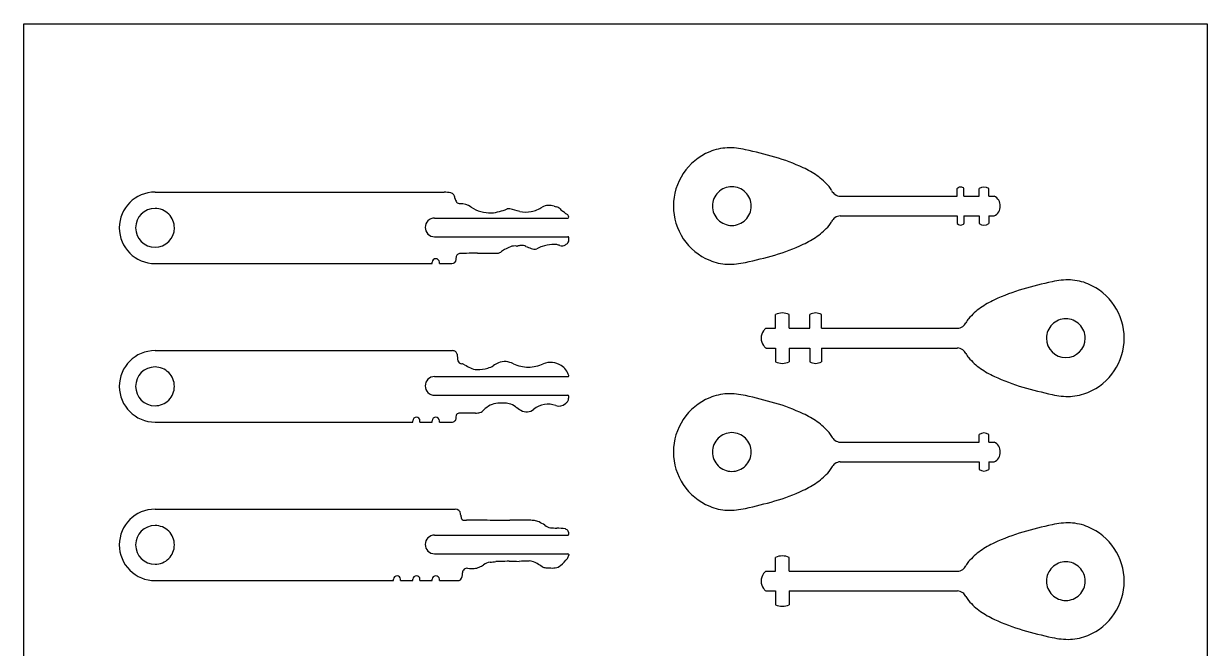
# Model space of a CAD drawing. Extents: x 0.45 to 8.09, y -8.91 to -0.36.
# Drawn here: x 0.45 to 8.09, y -4.39 to -0.36 of the extents above; entities that cross this region are included whole.
import ezdxf

# ---------------------------------------------------------------- set-up
doc = ezdxf.new("R2010")
doc.units = 0

msp = doc.modelspace()

# ---------------------------------------------------------------- linework, layer by layer
at = {"color": 3}
for p, q in [((0.4545, -8.9077), (0.4545, -0.3606)), ((0.4545, -0.3606), (8.0865, -0.3606)), ((8.0865, -0.3606), (8.0865, -8.9077))]:
    msp.add_line(p, q, dxfattribs=at)
at = {"color": 7}
for p, q in [((1.3014, -1.4471), (3.1667, -1.4471)), ((6.4741, -1.4736), (6.4741, -1.4243)), ((6.5175, -1.4736), (6.5175, -1.4243)), ((6.6148, -1.4736), (6.6148, -1.4243)), ((6.6771, -1.4736), (6.6771, -1.4243)), ((5.7197, -1.4736), (6.4741, -1.4736)), ((6.5175, -1.4736), (6.6148, -1.4736)), ((6.6771, -1.4736), (6.7124, -1.4736)), ((5.7197, -1.6006), (6.4741, -1.6006)), ((6.4741, -1.6006), (6.4741, -1.6498)), ((6.5175, -1.6006), (6.6148, -1.6006)), ((6.5175, -1.6006), (6.5175, -1.6498)), ((6.6148, -1.6006), (6.6148, -1.6498)), ((6.6771, -1.6006), (6.7124, -1.6006)), ((6.6771, -1.6006), (6.6771, -1.6498)), ((3.1039, -1.6143), (3.9636, -1.6143)), ((3.9686, -1.6093), (3.9686, -1.608)), ((3.1039, -1.7352), (3.9636, -1.7352)), ((3.9686, -1.7606), (3.9686, -1.7402)), ((1.3014, -1.9079), (3.0893, -1.9079)), ((3.0893, -1.9079), (3.0893, -1.8994)), ((3.1348, -1.9079), (3.1348, -1.8994)), ((3.1348, -1.9079), (3.2147, -1.9079)), ((5.3013, -2.3258), (5.3013, -2.2367)), ((5.3906, -2.3258), (5.3906, -2.2367)), ((5.5232, -2.3258), (5.5232, -2.2367)), ((5.5983, -2.3258), (5.5983, -2.2367)), ((5.2399, -2.3258), (5.3013, -2.3258)), ((5.3906, -2.3258), (5.5232, -2.3258)), ((5.5983, -2.3258), (6.4749, -2.3258)), ((1.3014, -2.4697), (3.2199, -2.4697)), ((5.2399, -2.4528), (5.3013, -2.4528)), ((5.3013, -2.4528), (5.3013, -2.5418)), ((5.3906, -2.4528), (5.5232, -2.4528)), ((5.3906, -2.4528), (5.3906, -2.5418)), ((5.5232, -2.4528), (5.5232, -2.5418)), ((5.5983, -2.4528), (6.4749, -2.4528)), ((5.5983, -2.4528), (5.5983, -2.5418)), ((3.1039, -2.637), (3.9636, -2.637)), ((3.9686, -2.632), (3.9686, -2.6306)), ((3.1039, -2.7578), (3.9636, -2.7578)), ((3.9686, -2.7755), (3.9686, -2.7629)), ((3.3675, -2.8725), (3.2672, -2.8725)), ((1.3014, -2.9305), (2.9643, -2.9305)), ((2.9643, -2.9305), (2.9643, -2.9221)), ((3.0098, -2.9305), (3.0098, -2.9221)), ((3.0098, -2.9305), (3.0893, -2.9305)), ((3.0893, -2.9305), (3.0893, -2.9221)), ((3.1348, -2.9305), (3.1348, -2.9221)), ((3.1348, -2.9305), (3.2147, -2.9305)), ((6.6148, -3.0602), (6.6148, -3.0109)), ((6.6771, -3.0602), (6.6771, -3.0109)), ((5.7197, -3.0602), (6.6148, -3.0602)), ((6.6771, -3.0602), (6.7124, -3.0602)), ((5.7197, -3.1872), (6.6148, -3.1872)), ((6.6148, -3.1872), (6.6148, -3.2364)), ((6.6771, -3.1872), (6.7124, -3.1872)), ((6.6771, -3.1872), (6.6771, -3.2364)), ((1.3014, -3.4924), (3.2366, -3.4924)), ((3.1039, -3.6596), (3.9636, -3.6596)), ((3.1039, -3.7805), (3.9636, -3.7805)), ((3.9686, -3.7855), (3.9686, -3.7894)), ((5.3013, -3.893), (5.3013, -3.804)), ((5.3906, -3.893), (5.3906, -3.804)), ((1.3014, -3.9532), (2.8393, -3.9532)), ((2.8393, -3.9532), (2.8393, -3.9447)), ((2.8848, -3.9532), (2.8848, -3.9447)), ((2.8848, -3.9532), (2.9643, -3.9532)), ((2.9643, -3.9532), (2.9643, -3.9447)), ((3.0098, -3.9532), (3.0098, -3.9447)), ((3.0098, -3.9532), (3.0893, -3.9532)), ((3.0893, -3.9532), (3.0893, -3.9447)), ((3.1348, -3.9532), (3.1348, -3.9447)), ((3.1348, -3.9532), (3.255, -3.9532)), ((5.2399, -3.893), (5.3013, -3.893)), ((5.3906, -3.893), (6.4749, -3.893)), ((5.2399, -4.02), (5.3013, -4.02)), ((5.3013, -4.02), (5.3013, -4.1091)), ((5.3906, -4.02), (6.4749, -4.02)), ((5.3906, -4.02), (5.3906, -4.1091))]:
    msp.add_line(p, q, dxfattribs=at)
for centre, radius, start, end in [((5.0231, -1.5378), 0.3796, 112.50283, 179.89915), ((5.0033, -1.4822), 0.3206, 92.20349, 113.02617), ((5.0055, -1.6112), 0.4497, 76.7973, 91.85195), ((4.529, -3.8683), 2.7564, 73.79956, 77.87007), ((4.9443, -2.4374), 1.2665, 64.92429, 73.77899), ((5.2274, -1.8329), 0.599, 55.06103, 64.95424), ((5.3295, -1.6851), 0.4193, 40.75501, 54.92328), ((1.3014, -1.6775), 0.2304, 90.0055, 180.00313), ((3.1635, -1.6323), 0.1852, 76.0608, 88.99695), ((5.0205, -1.5371), 0.125, 89.99915, 180.00085), ((5.0205, -1.5371), 0.125, 359.99915, 90.00085), ((5.4926, -1.5311), 0.1955, 28.58306, 37.77544), ((5.7301, -1.4012), 0.0752, 208.9072, 233.15166), ((6.4958, -1.4428), 0.0285, 130.48887, 139.51113), ((6.4958, -1.4428), 0.0285, 40.48066, 130.48597), ((6.6459, -1.4678), 0.0534, 54.3801, 125.6199), ((3.2033, -1.482), 0.0298, 36.83078, 80.7374), ((3.1833, -1.4936), 0.0528, 9.1324, 33.93633), ((3.2959, -1.476), 0.0611, 188.68241, 215.27987), ((3.2692, -1.4908), 0.0309, 221.43726, 266.80166), ((3.2682, -1.6473), 0.1256, 55.2485, 90.34635), ((5.7206, -1.4157), 0.0579, 232.08569, 269.11903), ((6.6822, -1.536), 0.0693, 359.13946, 64.23693), ((1.3014, -1.6775), 0.125, 90.0035, 179.9965), ((1.3014, -1.6775), 0.125, 359.99915, 90.00085), ((3.4675, -1.3474), 0.2345, 237.01578, 270.56352), ((3.4155, -1.1535), 0.4318, 277.22749, 291.26248), ((3.5808, -1.5888), 0.0341, 74.92427, 104.90411), ((3.1409, -3.5617), 2.0553, 75.56116, 77.38825), ((3.6932, -1.3905), 0.1851, 257.59059, 280.73595), ((3.6869, -1.3667), 0.2096, 281.21583, 302.06007), ((3.8441, -1.6288), 0.0961, 71.31955, 118.50954), ((3.9246, -1.4083), 0.1387, 248.99421, 254.89084), ((3.8762, -1.5946), 0.0538, 45.73361, 76.82441), ((4.0808, -1.3852), 0.239, 225.64115, 232.55761), ((3.8874, -1.6564), 0.0946, 49.5766, 59.44021), ((4.0051, -1.5071), 0.0956, 233.92829, 240.73597), ((3.9486, -1.608), 0.02, 359.97992, 60.84401), ((5.0231, -1.5364), 0.3796, 180.10085, 247.49717), ((5.0205, -1.5371), 0.125, 179.99915, 270.00085), ((5.0205, -1.5371), 0.125, 269.99915, 0.00085), ((5.7206, -1.6585), 0.0579, 90.88893, 127.90635), ((6.6822, -1.5381), 0.0693, 295.76101, 0.86261), ((1.3014, -1.6775), 0.2304, 180.0029, 269.99745), ((1.3014, -1.6775), 0.125, 180.01111, 269.98889), ((1.3014, -1.6775), 0.125, 270.00676, 359.99324), ((3.1039, -1.6748), 0.0604, 89.99307, 180.00693), ((3.1039, -1.6748), 0.0604, 179.99214, 270.00918), ((3.9636, -1.6093), 0.00501, 270.01129, 359.84541), ((5.3296, -1.3891), 0.4192, 305.07622, 319.24663), ((5.493, -1.5433), 0.195, 322.21346, 331.42805), ((5.7301, -1.673), 0.0752, 126.85489, 151.08625), ((6.4958, -1.6313), 0.0285, 220.48367, 310.48297), ((6.4955, -1.6311), 0.0289, 310.53895, 319.46105), ((6.6459, -1.6064), 0.0535, 234.38473, 305.61527), ((3.9636, -1.7402), 0.00501, 0.18177, 89.96153), ((5.2273, -1.2409), 0.5993, 295.04843, 304.93631), ((3.6946, -2.0621), 0.2809, 119.68159, 125.80289), ((3.6993, -2.0681), 0.2883, 111.54029, 119.90614), ((3.6211, -1.8721), 0.0774, 81.33386, 111.00713), ((3.6342, -1.7855), 0.0102, 262.01562, 287.58165), ((3.6417, -1.8096), 0.015, 102.62283, 107.07285), ((3.6784, -1.944), 0.1543, 97.40455, 105.022), ((3.6618, -1.8704), 0.0795, 66.68234, 92.35389), ((4.03, -1.019), 0.8481, 246.6055, 248.99672), ((3.7578, -1.7254), 0.0911, 249.60698, 261.66906), ((3.7492, -1.7805), 0.0353, 262.53909, 293.17074), ((3.8949, -2.0574), 0.2777, 110.30826, 118.33359), ((3.9244, -2.2803), 0.4995, 97.40297, 104.59851), ((3.8721, -1.9126), 0.1282, 80.79416, 95.3903), ((3.8782, -1.8601), 0.0754, 64.09427, 78.96106), ((3.9249, -1.7555), 0.0392, 249.41474, 307.99243), ((3.9183, -1.7321), 0.0624, 299.48134, 316.46785), ((3.945, -1.7606), 0.0236, 321.95803, 359.99177), ((4.9439, -0.6359), 1.2674, 286.22562, 295.07414), ((3.112, -1.8995), 0.0228, 90.00514, 179.95991), ((3.112, -1.8994), 0.0228, 0.01025, 89.98975), ((3.216, -1.8807), 0.0272, 267.4345, 357.422), ((3.2687, -1.8717), 0.0267, 139.63987, 182.99026), ((3.2163, -1.8807), 0.0269, 357.32287, 16.44332), ((3.2691, -1.8671), 0.0243, 101.59597, 148.41369), ((3.4061, -6.528), 4.6869, 90.97823, 91.73487), ((3.41, -5.0705), 3.2297, 90.53458, 91.48806), ((3.4163, 8.6605), 10.5015, 269.80135, 270.39803), ((3.4997, -1.457), 0.3838, 268.43555, 271.56445), ((3.5088, -1.8014), 0.0393, 271.94342, 303.08197), ((5.0033, -1.592), 0.3206, 246.97383, 267.79651), ((5.0055, -1.4631), 0.4495, 268.14537, 283.20538), ((4.5283, 0.7972), 2.7596, 282.13031, 286.19612), ((7.6667, -4.7249), 2.761, 102.13363, 106.19678), ((7.1891, -2.4636), 0.4499, 88.15426, 103.20308), ((7.1912, -2.3342), 0.3205, 66.96708, 87.79759), ((7.1713, -2.39), 0.3796, 0.10917, 67.49493), ((7.2498, -3.2882), 1.2651, 106.2176, 115.08217), ((6.865, -2.5374), 0.4194, 125.06721, 139.23487), ((6.9663, -2.6837), 0.5974, 115.03234, 124.9524), ((5.3459, -2.3315), 0.1048, 64.76743, 115.23257), ((5.5608, -2.3022), 0.0755, 60.17041, 119.82959), ((6.7045, -2.385), 0.1986, 142.28971, 151.33364), ((7.1741, -2.3893), 0.125, 89.99915, 180.00085), ((7.1741, -2.3893), 0.125, 359.99915, 90.00085), ((5.2848, -2.3872), 0.0755, 142.23438, 181.54481), ((5.2823, -2.3815), 0.0701, 127.24891, 144.64236), ((6.474, -2.2678), 0.0579, 270.87454, 307.89343), ((6.4647, -2.2537), 0.0747, 306.83157, 331.20551), ((5.2848, -2.3913), 0.0755, 178.45612, 217.76567), ((5.2823, -2.3969), 0.0701, 215.38425, 232.7506), ((7.1741, -2.3893), 0.125, 180.00133, 269.99867), ((7.1741, -2.3893), 0.125, 270.00133, 359.99867), ((7.1713, -2.3885), 0.3796, 292.50469, 359.88995), ((1.3014, -2.7001), 0.2304, 90.00373, 180.00317), ((3.2213, -2.4982), 0.0285, 50.11207, 92.77994), ((3.2224, -2.4978), 0.0275, 10.45391, 51.30573), ((3.7694, -2.4536), 0.5215, 184.30719, 188.9354), ((6.4739, -2.5107), 0.058, 52.12464, 89.10331), ((6.4648, -2.5248), 0.0747, 28.79247, 53.17375), ((6.7041, -2.3938), 0.1981, 208.65525, 217.7214), ((6.8649, -2.2414), 0.4191, 220.76058, 234.93733), ((1.3014, -2.7001), 0.125, 90.0035, 179.9965), ((1.3014, -2.7001), 0.125, 359.99915, 90.00085), ((3.2787, -2.5301), 0.0248, 190.37114, 270.13092), ((3.2733, -2.6074), 0.0527, 62.69284, 84.04221), ((3.6118, -2.0273), 0.619, 239.48025, 243.46043), ((3.3803, -2.4905), 0.1012, 243.55949, 267.96853), ((3.3772, -2.3167), 0.2749, 269.89287, 284.8848), ((3.4126, -2.4561), 0.1311, 285.5977, 302.23442), ((3.6543, -2.8385), 0.3213, 115.62641, 122.31283), ((3.5563, -2.6405), 0.1004, 85.24224, 114.10917), ((3.5506, -2.6785), 0.1387, 63.69871, 84.18625), ((3.7084, -2.3539), 0.2222, 244.30268, 270.04388), ((3.7048, -2.3248), 0.2513, 270.85805, 293.47794), ((3.8524, -2.664), 0.1186, 84.58246, 113.5945), ((3.8478, -2.6801), 0.1351, 58.07785, 83.27618), ((3.8665, -2.6566), 0.1053, 14.29089, 59.97291), ((5.3459, -2.447), 0.1048, 244.76743, 295.23257), ((5.5608, -2.4763), 0.0755, 240.17041, 299.82959), ((6.9663, -2.0948), 0.5974, 235.0476, 244.96766), ((3.1039, -2.6974), 0.0604, 90.00881, 179.99119), ((3.9636, -2.632), 0.00501, 270.01133, 359.82943), ((7.2496, -1.4909), 1.2644, 244.91518, 253.78429), ((1.3014, -2.7001), 0.2304, 180.0029, 269.99745), ((1.3014, -2.7001), 0.125, 180.0035, 269.9965), ((1.3014, -2.7001), 0.125, 269.99915, 0.00085), ((3.1039, -2.6974), 0.0604, 179.99307, 270.00693), ((7.6651, -0.0598), 2.7546, 253.79849, 257.8711), ((7.1913, -2.4446), 0.3202, 272.19177, 293.04355), ((3.5221, -2.9479), 0.1387, 94.07917, 136.48743), ((3.5403, -3.0021), 0.1946, 76.73535, 98.31657), ((3.5612, -2.9208), 0.1107, 53.9928, 77.57786), ((3.8362, -2.9614), 0.1461, 70.37806, 128.85826), ((3.9063, -2.7681), 0.0596, 249.2655, 313.39187), ((3.8461, -2.6761), 0.1689, 306.78458, 312.82427), ((3.9438, -2.7825), 0.0245, 314.49797, 358.65708), ((3.9636, -2.7629), 0.00501, 359.93372, 89.90748), ((3.8844, -2.7754), 0.0841, 354.75146, 359.94871), ((5.0231, -3.1243), 0.3796, 112.50206, 179.89992), ((5.0033, -3.0688), 0.3206, 92.20349, 113.02617), ((5.0055, -3.1977), 0.4495, 76.79462, 91.85463), ((4.5283, -5.458), 2.7596, 73.80388, 77.86969), ((4.9439, -4.0248), 1.2674, 64.92586, 73.77438), ((7.189, -2.3152), 0.4496, 256.79357, 271.85043), ((2.987, -2.9221), 0.0228, 90.00514, 179.95991), ((2.987, -2.9221), 0.0228, 0.01025, 89.98975), ((3.112, -2.9221), 0.0228, 90.00514, 179.95991), ((3.112, -2.9221), 0.0228, 0.01025, 89.98975), ((3.2688, -2.8943), 0.0268, 150.94146, 182.92947), ((3.2163, -2.9033), 0.0269, 357.32287, 16.44332), ((3.2646, -2.8974), 0.025, 84.00885, 140.06181), ((3.3708, -2.7822), 0.0904, 267.87658, 286.31963), ((3.3784, -2.8142), 0.0576, 288.09338, 318.45833), ((3.7548, -2.6776), 0.2003, 230.0683, 241.77371), ((3.6978, -2.7928), 0.072, 238.39693, 310.3865), ((5.2276, -3.4193), 0.5987, 55.05837, 64.9569), ((3.216, -2.9034), 0.0272, 267.39802, 357.45848), ((5.3296, -3.2716), 0.4192, 40.75337, 54.92378), ((5.0205, -3.1237), 0.125, 89.99915, 180.00085), ((5.0205, -3.1237), 0.125, 359.99915, 90.00085), ((5.4928, -3.1176), 0.1953, 28.58639, 37.78601), ((5.7301, -2.9878), 0.0752, 208.90421, 233.13811), ((5.7206, -3.0023), 0.0579, 232.10161, 269.10311), ((6.6459, -3.0544), 0.0535, 54.38473, 125.61527), ((5.0231, -3.123), 0.3796, 180.10114, 247.49794), ((5.0205, -3.1237), 0.125, 179.99915, 270.00085), ((5.0205, -3.1237), 0.125, 269.99915, 0.00085), ((6.6822, -3.1226), 0.0693, 359.13326, 64.24312), ((6.6823, -3.1247), 0.0693, 295.75267, 0.86534), ((5.73, -3.2595), 0.0751, 126.84926, 151.12496), ((5.7206, -3.245), 0.0579, 90.88097, 127.91431), ((5.3296, -2.9757), 0.4192, 305.07622, 319.24663), ((5.4924, -3.1295), 0.1958, 322.22007, 331.39362), ((6.6459, -3.193), 0.0534, 234.3801, 305.6199), ((5.2277, -2.8282), 0.5985, 295.04107, 304.94233), ((4.9441, -2.2231), 1.2667, 286.22373, 295.07679), ((1.3014, -3.7228), 0.2304, 90.00432, 180.00258), ((3.2385, -3.5252), 0.0329, 3.60603, 93.26913), ((5.0033, -3.1787), 0.3205, 246.96851, 267.80182), ((5.0055, -3.0495), 0.4497, 268.14805, 283.2027), ((4.5304, -0.7976), 2.7511, 282.12401, 286.20242), ((3.028, -3.5589), 0.246, 6.28444, 8.36737), ((3.3566, -3.5225), 0.0847, 186.43956, 201.59491), ((3.2918, -3.5476), 0.0152, 203.67205, 257.41731), ((3.3057, -3.4716), 0.0924, 259.23316, 273.07784), ((3.2908, -31.6301), 28.0662, 89.65046, 89.95949), ((3.3009, 46.654), 50.2186, 270.18391, 270.32905), ((3.6398, -9.8183), 6.2547, 89.29373, 90.46316), ((3.7169, -3.8207), 0.2566, 83.07762, 90.0013), ((3.7366, -3.6561), 0.0908, 63.15113, 82.85607), ((3.6995, -3.7544), 0.1957, 54.16648, 66.46154), ((7.1891, -4.0309), 0.45, 88.1522, 103.19842), ((7.1913, -3.9013), 0.3203, 66.96168, 87.80836), ((1.3014, -3.7228), 0.125, 90.0035, 179.9965), ((1.3014, -3.7228), 0.125, 359.99915, 90.00085), ((3.1039, -3.72), 0.0604, 90.00881, 179.99119), ((3.8608, -3.5396), 0.0731, 230.23412, 262.60931), ((3.8879, -3.3004), 0.3138, 263.30494, 270.69554), ((3.8843, -3.953), 0.3388, 79.23067, 88.74035), ((3.9332, -3.6577), 0.0402, 34.67994, 69.00711), ((3.9636, -3.6546), 0.00499, 269.79383, 0.04692), ((3.9243, -3.6496), 0.0446, 353.61817, 19.48662), ((7.2496, -4.8549), 1.2644, 106.21571, 115.08482), ((7.6651, -6.286), 2.7546, 102.1289, 106.20151), ((7.1713, -3.9573), 0.3796, 0.11005, 67.49531), ((1.3014, -3.7228), 0.2304, 179.99843, 270.00157), ((1.3014, -3.7228), 0.125, 180.0035, 269.9965), ((1.3014, -3.7228), 0.125, 269.99915, 0.00085), ((3.1039, -3.72), 0.0604, 179.99307, 270.00693), ((6.9662, -4.2508), 0.5972, 115.03031, 124.95309), ((3.5166, -3.4148), 0.5947, 312.25258, 318.33752), ((3.9205, -3.7833), 0.0484, 326.4597, 352.79401), ((3.9636, -3.7855), 0.00501, 359.93372, 89.90748), ((5.3459, -3.8988), 0.1048, 64.76743, 115.23257), ((6.865, -4.1046), 0.4193, 125.06671, 139.23651), ((3.3128, -3.9024), 0.0292, 130.33682, 181.38561), ((3.3143, -3.9092), 0.0355, 81.79815, 125.11332), ((3.3424, -3.5453), 0.3295, 265.99431, 273.08835), ((3.3557, -3.7875), 0.087, 272.97195, 294.56879), ((3.3098, -3.6892), 0.1955, 294.81323, 304.42831), ((3.4667, -3.9127), 0.0776, 93.98157, 126.7189), ((3.376, -3.1337), 0.7067, 276.93185, 280.02082), ((3.4991, -4.4175), 0.5879, 86.98483, 90.0053), ((3.7392, -8.0392), 4.214, 92.09248, 92.84596), ((4.328, 43.3722), 47.2061, 269.0986, 269.17503), ((3.7347, -5.3675), 1.5409, 90.78388, 93.21284), ((3.7095, -3.9277), 0.1011, 56.33592, 87.65984), ((-0.2276, -10.448), 7.7177, 58.56154, 58.84259), ((3.8224, -3.8235), 0.0466, 238.28755, 267.43472), ((3.9103, -1.7009), 2.1712, 267.62509, 268.23971), ((3.862, -3.6991), 0.1728, 263.89773, 276.58963), ((3.8737, -3.8072), 0.0642, 277.28253, 311.87674), ((6.474, -3.8351), 0.058, 270.89045, 307.87752), ((6.4648, -3.8211), 0.0747, 306.82018, 331.23014), ((6.7048, -3.9525), 0.1989, 142.29025, 151.31919), ((7.1741, -3.9565), 0.125, 89.99915, 180.00085), ((7.1741, -3.9565), 0.125, 359.99915, 90.00085), ((2.862, -3.9447), 0.0228, 90.00514, 179.95991), ((2.862, -3.9447), 0.0228, 0.01025, 89.98975), ((2.987, -3.9447), 0.0228, 90.00514, 179.95991), ((2.987, -3.9447), 0.0228, 0.01025, 89.98975), ((3.112, -3.9447), 0.0228, 90.00514, 179.95991), ((3.112, -3.9447), 0.0228, 0.01025, 89.98975), ((3.2547, -3.9262), 0.0269, 270.6005, 306.91697), ((3.2262, -3.9109), 0.0579, 320.49725, 7.6888), ((5.2849, -3.9545), 0.0755, 142.24005, 181.53914), ((5.2848, -3.9586), 0.0755, 178.4533, 217.76752), ((5.2823, -3.9488), 0.0701, 127.239, 144.62614), ((7.1741, -3.9565), 0.125, 179.99915, 270.00085), ((7.1741, -3.9565), 0.125, 269.99915, 0.00085), ((7.1713, -3.9558), 0.3796, 292.5043, 359.89034), ((5.2823, -3.9642), 0.0701, 215.37386, 232.761), ((6.4739, -4.0781), 0.0581, 52.15429, 89.07774), ((6.4647, -4.0921), 0.0748, 28.79602, 53.15367), ((5.3459, -4.0143), 0.1048, 244.76743, 295.23257), ((6.7041, -3.961), 0.1981, 208.66014, 217.72764), ((6.8644, -3.8091), 0.4185, 220.74922, 234.9487), ((6.9664, -3.662), 0.5974, 235.04126, 244.96066), ((7.25, -3.0568), 1.2659, 244.92457, 253.78328), ((7.6651, -1.6271), 2.7546, 253.79849, 257.8711), ((7.189, -3.8827), 0.4493, 256.78424, 271.8517), ((7.1913, -4.0119), 0.3202, 272.19596, 293.04741)]:
    msp.add_arc(centre, radius, start, end, dxfattribs=at)

doc.saveas('drawing.dxf')
